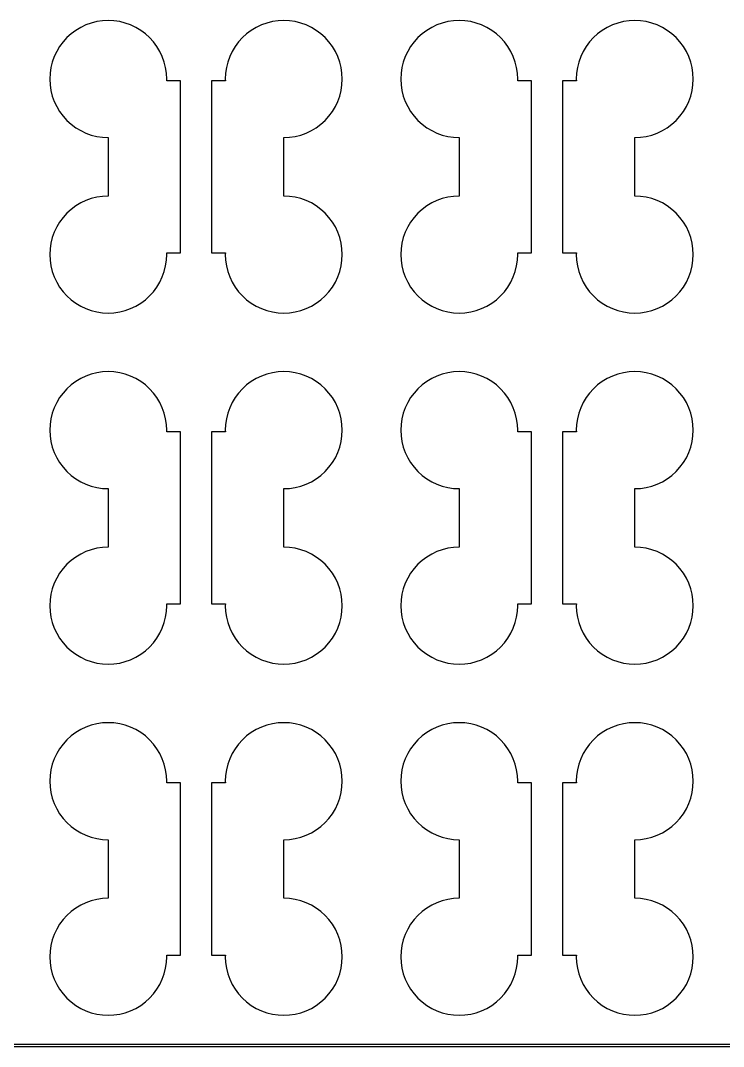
# Model space of a CAD drawing. Extents: x 0 to 72, y 0 to 108.
# Drawn here: x 36 to 54.03, y -0.05 to 26.25 of the extents above; entities that cross this region are included whole.
import ezdxf

# ---------------------------------------------------------------- set-up
doc = ezdxf.new("R2010")
doc.units = 0

msp = doc.modelspace()

# ---------------------------------------------------------------- linework, layer by layer
for p, q in [((37.5429, 26.0729), (37.4167, 25.9972)), ((37.676, 26.1358), (37.5429, 26.0729)), ((37.8146, 26.1854), (37.676, 26.1358)), ((37.9574, 26.2212), (37.8146, 26.1854)), ((38.103, 26.2428), (37.9574, 26.2212)), ((38.25, 26.25), (38.103, 26.2428)), ((38.397, 26.2428), (38.25, 26.25)), ((38.5426, 26.2212), (38.397, 26.2428)), ((38.6854, 26.1854), (38.5426, 26.2212)), ((38.824, 26.1358), (38.6854, 26.1854)), ((38.9571, 26.0729), (38.824, 26.1358)), ((39.0834, 25.9972), (38.9571, 26.0729)), ((42.0429, 26.0729), (41.9166, 25.9972)), ((42.176, 26.1358), (42.0429, 26.0729)), ((42.3146, 26.1854), (42.176, 26.1358)), ((42.4574, 26.2212), (42.3146, 26.1854)), ((42.603, 26.2428), (42.4574, 26.2212)), ((42.75, 26.25), (42.603, 26.2428)), ((42.897, 26.2428), (42.75, 26.25)), ((43.0426, 26.2212), (42.897, 26.2428)), ((43.1854, 26.1854), (43.0426, 26.2212)), ((43.324, 26.1358), (43.1854, 26.1854)), ((43.4571, 26.0729), (43.324, 26.1358)), ((43.5833, 25.9972), (43.4571, 26.0729)), ((46.5429, 26.0729), (46.4167, 25.9972)), ((46.676, 26.1358), (46.5429, 26.0729)), ((46.8146, 26.1854), (46.676, 26.1358)), ((46.9574, 26.2212), (46.8146, 26.1854)), ((47.103, 26.2428), (46.9574, 26.2212)), ((47.25, 26.25), (47.103, 26.2428)), ((47.397, 26.2428), (47.25, 26.25)), ((47.5426, 26.2212), (47.397, 26.2428)), ((47.6854, 26.1854), (47.5426, 26.2212)), ((47.824, 26.1358), (47.6854, 26.1854)), ((47.9571, 26.0729), (47.824, 26.1358)), ((48.0834, 25.9972), (47.9571, 26.0729)), ((51.0429, 26.0729), (50.9166, 25.9972)), ((51.176, 26.1358), (51.0429, 26.0729)), ((51.3146, 26.1854), (51.176, 26.1358)), ((51.4574, 26.2212), (51.3146, 26.1854)), ((51.603, 26.2428), (51.4574, 26.2212)), ((51.75, 26.25), (51.603, 26.2428)), ((51.897, 26.2428), (51.75, 26.25)), ((52.0426, 26.2212), (51.897, 26.2428)), ((52.1854, 26.1854), (52.0426, 26.2212)), ((52.324, 26.1358), (52.1854, 26.1854)), ((52.4571, 26.0729), (52.324, 26.1358)), ((52.5833, 25.9972), (52.4571, 26.0729)), ((37.1893, 25.8107), (37.0905, 25.7016)), ((37.2984, 25.9095), (37.1893, 25.8107)), ((37.4167, 25.9972), (37.2984, 25.9095)), ((39.2016, 25.9095), (39.0834, 25.9972)), ((39.3107, 25.8107), (39.2016, 25.9095)), ((39.4095, 25.7016), (39.3107, 25.8107)), ((41.6893, 25.8107), (41.5905, 25.7016)), ((41.7984, 25.9095), (41.6893, 25.8107)), ((41.9166, 25.9972), (41.7984, 25.9095)), ((43.7016, 25.9095), (43.5833, 25.9972)), ((43.8107, 25.8107), (43.7016, 25.9095)), ((43.9095, 25.7016), (43.8107, 25.8107)), ((46.1893, 25.8107), (46.0905, 25.7016)), ((46.2984, 25.9095), (46.1893, 25.8107)), ((46.4167, 25.9972), (46.2984, 25.9095)), ((48.2016, 25.9095), (48.0834, 25.9972)), ((48.3107, 25.8107), (48.2016, 25.9095)), ((48.4095, 25.7016), (48.3107, 25.8107)), ((50.6893, 25.8107), (50.5905, 25.7016)), ((50.7984, 25.9095), (50.6893, 25.8107)), ((50.9166, 25.9972), (50.7984, 25.9095)), ((52.7016, 25.9095), (52.5833, 25.9972)), ((52.8107, 25.8107), (52.7016, 25.9095)), ((52.9095, 25.7016), (52.8107, 25.8107)), ((37.0028, 25.5833), (36.9271, 25.4571)), ((37.0905, 25.7016), (37.0028, 25.5833)), ((39.4972, 25.5833), (39.4095, 25.7016)), ((39.5729, 25.4571), (39.4972, 25.5833)), ((41.5028, 25.5833), (41.4271, 25.4571)), ((41.5905, 25.7016), (41.5028, 25.5833)), ((43.9972, 25.5833), (43.9095, 25.7016)), ((44.0729, 25.4571), (43.9972, 25.5833)), ((46.0028, 25.5833), (45.9271, 25.4571)), ((46.0905, 25.7016), (46.0028, 25.5833)), ((48.4972, 25.5833), (48.4095, 25.7016)), ((48.5729, 25.4571), (48.4972, 25.5833)), ((50.5028, 25.5833), (50.4271, 25.4571)), ((50.5905, 25.7016), (50.5028, 25.5833)), ((52.9972, 25.5833), (52.9095, 25.7016)), ((53.0729, 25.4571), (52.9972, 25.5833)), ((36.8642, 25.324), (36.8146, 25.1854)), ((36.9271, 25.4571), (36.8642, 25.324)), ((39.6358, 25.324), (39.5729, 25.4571)), ((39.6854, 25.1854), (39.6358, 25.324)), ((41.3642, 25.324), (41.3146, 25.1854)), ((41.4271, 25.4571), (41.3642, 25.324)), ((44.1358, 25.324), (44.0729, 25.4571)), ((44.1854, 25.1854), (44.1358, 25.324)), ((45.8642, 25.324), (45.8146, 25.1854)), ((45.9271, 25.4571), (45.8642, 25.324)), ((48.6358, 25.324), (48.5729, 25.4571)), ((48.6854, 25.1854), (48.6358, 25.324)), ((50.3642, 25.324), (50.3146, 25.1854)), ((50.4271, 25.4571), (50.3642, 25.324)), ((53.1358, 25.324), (53.0729, 25.4571)), ((53.1854, 25.1854), (53.1358, 25.324)), ((36.7788, 25.0426), (36.7572, 24.897)), ((36.8146, 25.1854), (36.7788, 25.0426)), ((39.7212, 25.0426), (39.6854, 25.1854)), ((39.7428, 24.897), (39.7212, 25.0426)), ((41.2788, 25.0426), (41.2572, 24.897)), ((41.3146, 25.1854), (41.2788, 25.0426)), ((44.2212, 25.0426), (44.1854, 25.1854)), ((44.2428, 24.897), (44.2212, 25.0426)), ((45.7788, 25.0426), (45.7572, 24.897)), ((45.8146, 25.1854), (45.7788, 25.0426)), ((48.7212, 25.0426), (48.6854, 25.1854)), ((48.7428, 24.897), (48.7212, 25.0426)), ((50.2788, 25.0426), (50.2572, 24.897)), ((50.3146, 25.1854), (50.2788, 25.0426)), ((53.2212, 25.0426), (53.1854, 25.1854)), ((53.2428, 24.897), (53.2212, 25.0426)), ((36.7572, 24.897), (36.75, 24.75)), ((36.75, 24.75), (36.7572, 24.603)), ((39.75, 24.75), (39.7428, 24.897)), ((39.7478, 24.705), (39.75, 24.75)), ((41.2572, 24.897), (41.25, 24.75)), ((41.25, 24.75), (41.2522, 24.705)), ((44.25, 24.75), (44.2428, 24.897)), ((44.2428, 24.603), (44.25, 24.75)), ((45.7572, 24.897), (45.75, 24.75)), ((45.75, 24.75), (45.7572, 24.603)), ((48.75, 24.75), (48.7428, 24.897)), ((48.7478, 24.705), (48.75, 24.75)), ((50.2572, 24.897), (50.25, 24.75)), ((50.25, 24.75), (50.2522, 24.705)), ((53.25, 24.75), (53.2428, 24.897)), ((53.2428, 24.603), (53.25, 24.75)), ((36.7572, 24.603), (36.7788, 24.4574)), ((40.1, 24.705), (39.7478, 24.705)), ((40.1, 20.295), (40.1, 24.705)), ((41.2522, 24.705), (40.9, 24.705)), ((40.9, 24.705), (40.9, 20.295)), ((44.2212, 24.4574), (44.2428, 24.603)), ((45.7572, 24.603), (45.7788, 24.4574)), ((49.1, 24.705), (48.7478, 24.705)), ((49.1, 20.295), (49.1, 24.705)), ((50.2522, 24.705), (49.9, 24.705)), ((49.9, 24.705), (49.9, 20.295)), ((53.2212, 24.4574), (53.2428, 24.603)), ((36.7788, 24.4574), (36.8146, 24.3146)), ((36.8146, 24.3146), (36.8642, 24.176)), ((44.1358, 24.176), (44.1854, 24.3146)), ((44.1854, 24.3146), (44.2212, 24.4574)), ((45.7788, 24.4574), (45.8146, 24.3146)), ((45.8146, 24.3146), (45.8642, 24.176)), ((53.1358, 24.176), (53.1854, 24.3146)), ((53.1854, 24.3146), (53.2212, 24.4574)), ((36.8642, 24.176), (36.9271, 24.0429)), ((36.9271, 24.0429), (37.0028, 23.9166)), ((43.9972, 23.9166), (44.0729, 24.0429)), ((44.0729, 24.0429), (44.1358, 24.176)), ((45.8642, 24.176), (45.9271, 24.0429)), ((45.9271, 24.0429), (46.0028, 23.9166)), ((52.9972, 23.9166), (53.0729, 24.0429)), ((53.0729, 24.0429), (53.1358, 24.176)), ((37.0028, 23.9166), (37.0905, 23.7984)), ((37.0905, 23.7984), (37.1893, 23.6893)), ((37.1893, 23.6893), (37.2984, 23.5905)), ((43.7016, 23.5905), (43.8107, 23.6893)), ((43.8107, 23.6893), (43.9095, 23.7984)), ((43.9095, 23.7984), (43.9972, 23.9166)), ((46.0028, 23.9166), (46.0905, 23.7984)), ((46.0905, 23.7984), (46.1893, 23.6893)), ((46.1893, 23.6893), (46.2984, 23.5905)), ((52.7016, 23.5905), (52.8107, 23.6893)), ((52.8107, 23.6893), (52.9095, 23.7984)), ((52.9095, 23.7984), (52.9972, 23.9166)), ((37.2984, 23.5905), (37.4167, 23.5028)), ((37.4167, 23.5028), (37.5429, 23.4271)), ((37.5429, 23.4271), (37.676, 23.3642)), ((43.324, 23.3642), (43.4571, 23.4271)), ((43.4571, 23.4271), (43.5833, 23.5028)), ((43.5833, 23.5028), (43.7016, 23.5905)), ((46.2984, 23.5905), (46.4167, 23.5028)), ((46.4167, 23.5028), (46.5429, 23.4271)), ((46.5429, 23.4271), (46.676, 23.3642)), ((52.324, 23.3642), (52.4571, 23.4271)), ((52.4571, 23.4271), (52.5833, 23.5028)), ((52.5833, 23.5028), (52.7016, 23.5905)), ((37.676, 23.3642), (37.8146, 23.3146)), ((37.8146, 23.3146), (37.9574, 23.2788)), ((37.9574, 23.2788), (38.103, 23.2572)), ((38.103, 23.2572), (38.25, 23.25)), ((38.25, 23.25), (38.25, 21.75)), ((42.75, 23.25), (42.897, 23.2572)), ((42.75, 21.75), (42.75, 23.25)), ((42.897, 23.2572), (43.0426, 23.2788)), ((43.0426, 23.2788), (43.1854, 23.3146)), ((43.1854, 23.3146), (43.324, 23.3642)), ((46.676, 23.3642), (46.8146, 23.3146)), ((46.8146, 23.3146), (46.9574, 23.2788)), ((46.9574, 23.2788), (47.103, 23.2572)), ((47.103, 23.2572), (47.25, 23.25)), ((47.25, 23.25), (47.25, 21.75)), ((51.75, 23.25), (51.897, 23.2572)), ((51.75, 21.75), (51.75, 23.25)), ((51.897, 23.2572), (52.0426, 23.2788)), ((52.0426, 23.2788), (52.1854, 23.3146)), ((52.1854, 23.3146), (52.324, 23.3642)), ((37.5429, 21.5729), (37.4167, 21.4972)), ((37.676, 21.6358), (37.5429, 21.5729)), ((37.8146, 21.6854), (37.676, 21.6358)), ((37.9574, 21.7212), (37.8146, 21.6854)), ((38.103, 21.7428), (37.9574, 21.7212)), ((38.25, 21.75), (38.103, 21.7428)), ((42.897, 21.7428), (42.75, 21.75)), ((43.0426, 21.7212), (42.897, 21.7428)), ((43.1854, 21.6854), (43.0426, 21.7212)), ((43.324, 21.6358), (43.1854, 21.6854)), ((43.4571, 21.5729), (43.324, 21.6358)), ((43.5833, 21.4972), (43.4571, 21.5729)), ((46.5429, 21.5729), (46.4167, 21.4972)), ((46.676, 21.6358), (46.5429, 21.5729)), ((46.8146, 21.6854), (46.676, 21.6358)), ((46.9574, 21.7212), (46.8146, 21.6854)), ((47.103, 21.7428), (46.9574, 21.7212)), ((47.25, 21.75), (47.103, 21.7428)), ((51.897, 21.7428), (51.75, 21.75)), ((52.0426, 21.7212), (51.897, 21.7428)), ((52.1854, 21.6854), (52.0426, 21.7212)), ((52.324, 21.6358), (52.1854, 21.6854)), ((52.4571, 21.5729), (52.324, 21.6358)), ((52.5833, 21.4972), (52.4571, 21.5729)), ((37.1893, 21.3107), (37.0905, 21.2016)), ((37.2984, 21.4095), (37.1893, 21.3107)), ((37.4167, 21.4972), (37.2984, 21.4095)), ((43.7016, 21.4095), (43.5833, 21.4972)), ((43.8107, 21.3107), (43.7016, 21.4095)), ((43.9095, 21.2016), (43.8107, 21.3107)), ((46.1893, 21.3107), (46.0905, 21.2016)), ((46.2984, 21.4095), (46.1893, 21.3107)), ((46.4167, 21.4972), (46.2984, 21.4095)), ((52.7016, 21.4095), (52.5833, 21.4972)), ((52.8107, 21.3107), (52.7016, 21.4095)), ((52.9095, 21.2016), (52.8107, 21.3107)), ((37.0028, 21.0834), (36.9271, 20.9571)), ((37.0905, 21.2016), (37.0028, 21.0834)), ((43.9972, 21.0834), (43.9095, 21.2016)), ((44.0729, 20.9571), (43.9972, 21.0834)), ((46.0028, 21.0834), (45.9271, 20.9571)), ((46.0905, 21.2016), (46.0028, 21.0834)), ((52.9972, 21.0834), (52.9095, 21.2016)), ((53.0729, 20.9571), (52.9972, 21.0834)), ((36.8642, 20.824), (36.8146, 20.6854)), ((36.9271, 20.9571), (36.8642, 20.824)), ((44.1358, 20.824), (44.0729, 20.9571)), ((44.1854, 20.6854), (44.1358, 20.824)), ((45.8642, 20.824), (45.8146, 20.6854)), ((45.9271, 20.9571), (45.8642, 20.824)), ((53.1358, 20.824), (53.0729, 20.9571)), ((53.1854, 20.6854), (53.1358, 20.824)), ((36.7788, 20.5426), (36.7572, 20.397)), ((36.8146, 20.6854), (36.7788, 20.5426)), ((44.2212, 20.5426), (44.1854, 20.6854)), ((44.2428, 20.397), (44.2212, 20.5426)), ((45.7788, 20.5426), (45.7572, 20.397)), ((45.8146, 20.6854), (45.7788, 20.5426)), ((53.2212, 20.5426), (53.1854, 20.6854)), ((53.2428, 20.397), (53.2212, 20.5426)), ((36.7572, 20.397), (36.75, 20.25)), ((39.75, 20.25), (39.7478, 20.295)), ((39.7478, 20.295), (40.1, 20.295)), ((40.9, 20.295), (41.2522, 20.295)), ((41.2522, 20.295), (41.25, 20.25)), ((44.25, 20.25), (44.2428, 20.397)), ((45.7572, 20.397), (45.75, 20.25)), ((48.75, 20.25), (48.7478, 20.295)), ((48.7478, 20.295), (49.1, 20.295)), ((49.9, 20.295), (50.2522, 20.295)), ((50.2522, 20.295), (50.25, 20.25)), ((53.25, 20.25), (53.2428, 20.397)), ((36.75, 20.25), (36.7572, 20.103)), ((36.7572, 20.103), (36.7788, 19.9574)), ((39.7212, 19.9574), (39.7428, 20.103)), ((39.7428, 20.103), (39.75, 20.25)), ((41.25, 20.25), (41.2572, 20.103)), ((41.2572, 20.103), (41.2788, 19.9574)), ((44.2212, 19.9574), (44.2428, 20.103)), ((44.2428, 20.103), (44.25, 20.25)), ((45.75, 20.25), (45.7572, 20.103)), ((45.7572, 20.103), (45.7788, 19.9574)), ((48.7212, 19.9574), (48.7428, 20.103)), ((48.7428, 20.103), (48.75, 20.25)), ((50.25, 20.25), (50.2572, 20.103)), ((50.2572, 20.103), (50.2788, 19.9574)), ((53.2212, 19.9574), (53.2428, 20.103)), ((53.2428, 20.103), (53.25, 20.25)), ((36.7788, 19.9574), (36.8146, 19.8146)), ((36.8146, 19.8146), (36.8642, 19.676)), ((39.6358, 19.676), (39.6854, 19.8146)), ((39.6854, 19.8146), (39.7212, 19.9574)), ((41.2788, 19.9574), (41.3146, 19.8146)), ((41.3146, 19.8146), (41.3642, 19.676)), ((44.1358, 19.676), (44.1854, 19.8146)), ((44.1854, 19.8146), (44.2212, 19.9574)), ((45.7788, 19.9574), (45.8146, 19.8146)), ((45.8146, 19.8146), (45.8642, 19.676)), ((48.6358, 19.676), (48.6854, 19.8146)), ((48.6854, 19.8146), (48.7212, 19.9574)), ((50.2788, 19.9574), (50.3146, 19.8146)), ((50.3146, 19.8146), (50.3642, 19.676)), ((53.1358, 19.676), (53.1854, 19.8146)), ((53.1854, 19.8146), (53.2212, 19.9574)), ((36.8642, 19.676), (36.9271, 19.5429)), ((36.9271, 19.5429), (37.0028, 19.4167)), ((39.4972, 19.4167), (39.5729, 19.5429)), ((39.5729, 19.5429), (39.6358, 19.676)), ((41.3642, 19.676), (41.4271, 19.5429)), ((41.4271, 19.5429), (41.5028, 19.4167)), ((43.9972, 19.4167), (44.0729, 19.5429)), ((44.0729, 19.5429), (44.1358, 19.676)), ((45.8642, 19.676), (45.9271, 19.5429)), ((45.9271, 19.5429), (46.0028, 19.4167)), ((48.4972, 19.4167), (48.5729, 19.5429)), ((48.5729, 19.5429), (48.6358, 19.676)), ((50.3642, 19.676), (50.4271, 19.5429)), ((50.4271, 19.5429), (50.5028, 19.4167)), ((52.9972, 19.4167), (53.0729, 19.5429)), ((53.0729, 19.5429), (53.1358, 19.676)), ((37.0028, 19.4167), (37.0905, 19.2984)), ((37.0905, 19.2984), (37.1893, 19.1893)), ((39.3107, 19.1893), (39.4095, 19.2984)), ((39.4095, 19.2984), (39.4972, 19.4167)), ((41.5028, 19.4167), (41.5905, 19.2984)), ((41.5905, 19.2984), (41.6893, 19.1893)), ((43.8107, 19.1893), (43.9095, 19.2984)), ((43.9095, 19.2984), (43.9972, 19.4167)), ((46.0028, 19.4167), (46.0905, 19.2984)), ((46.0905, 19.2984), (46.1893, 19.1893)), ((48.3107, 19.1893), (48.4095, 19.2984)), ((48.4095, 19.2984), (48.4972, 19.4167)), ((50.5028, 19.4167), (50.5905, 19.2984)), ((50.5905, 19.2984), (50.6893, 19.1893)), ((52.8107, 19.1893), (52.9095, 19.2984)), ((52.9095, 19.2984), (52.9972, 19.4167)), ((37.1893, 19.1893), (37.2984, 19.0905)), ((37.2984, 19.0905), (37.4167, 19.0028)), ((37.4167, 19.0028), (37.5429, 18.9271)), ((38.9571, 18.9271), (39.0834, 19.0028)), ((39.0834, 19.0028), (39.2016, 19.0905)), ((39.2016, 19.0905), (39.3107, 19.1893)), ((41.6893, 19.1893), (41.7984, 19.0905)), ((41.7984, 19.0905), (41.9166, 19.0028)), ((41.9166, 19.0028), (42.0429, 18.9271)), ((43.4571, 18.9271), (43.5833, 19.0028)), ((43.5833, 19.0028), (43.7016, 19.0905)), ((43.7016, 19.0905), (43.8107, 19.1893)), ((46.1893, 19.1893), (46.2984, 19.0905)), ((46.2984, 19.0905), (46.4167, 19.0028)), ((46.4167, 19.0028), (46.5429, 18.9271)), ((47.9571, 18.9271), (48.0834, 19.0028)), ((48.0834, 19.0028), (48.2016, 19.0905)), ((48.2016, 19.0905), (48.3107, 19.1893)), ((50.6893, 19.1893), (50.7984, 19.0905)), ((50.7984, 19.0905), (50.9166, 19.0028)), ((50.9166, 19.0028), (51.0429, 18.9271)), ((52.4571, 18.9271), (52.5833, 19.0028)), ((52.5833, 19.0028), (52.7016, 19.0905)), ((52.7016, 19.0905), (52.8107, 19.1893)), ((37.5429, 18.9271), (37.676, 18.8642)), ((37.676, 18.8642), (37.8146, 18.8146)), ((37.8146, 18.8146), (37.9574, 18.7788)), ((37.9574, 18.7788), (38.103, 18.7572)), ((38.103, 18.7572), (38.25, 18.75)), ((38.25, 18.75), (38.397, 18.7572)), ((38.397, 18.7572), (38.5426, 18.7788)), ((38.5426, 18.7788), (38.6854, 18.8146)), ((38.6854, 18.8146), (38.824, 18.8642)), ((38.824, 18.8642), (38.9571, 18.9271)), ((42.0429, 18.9271), (42.176, 18.8642)), ((42.176, 18.8642), (42.3146, 18.8146)), ((42.3146, 18.8146), (42.4574, 18.7788)), ((42.4574, 18.7788), (42.603, 18.7572)), ((42.603, 18.7572), (42.75, 18.75)), ((42.75, 18.75), (42.897, 18.7572)), ((42.897, 18.7572), (43.0426, 18.7788)), ((43.0426, 18.7788), (43.1854, 18.8146)), ((43.1854, 18.8146), (43.324, 18.8642)), ((43.324, 18.8642), (43.4571, 18.9271)), ((46.5429, 18.9271), (46.676, 18.8642)), ((46.676, 18.8642), (46.8146, 18.8146)), ((46.8146, 18.8146), (46.9574, 18.7788)), ((46.9574, 18.7788), (47.103, 18.7572)), ((47.103, 18.7572), (47.25, 18.75)), ((47.25, 18.75), (47.397, 18.7572)), ((47.397, 18.7572), (47.5426, 18.7788)), ((47.5426, 18.7788), (47.6854, 18.8146)), ((47.6854, 18.8146), (47.824, 18.8642)), ((47.824, 18.8642), (47.9571, 18.9271)), ((51.0429, 18.9271), (51.176, 18.8642)), ((51.176, 18.8642), (51.3146, 18.8146)), ((51.3146, 18.8146), (51.4574, 18.7788)), ((51.4574, 18.7788), (51.603, 18.7572)), ((51.603, 18.7572), (51.75, 18.75)), ((51.75, 18.75), (51.897, 18.7572)), ((51.897, 18.7572), (52.0426, 18.7788)), ((52.0426, 18.7788), (52.1854, 18.8146)), ((52.1854, 18.8146), (52.324, 18.8642)), ((52.324, 18.8642), (52.4571, 18.9271)), ((37.676, 17.1358), (37.5429, 17.0729)), ((37.8146, 17.1854), (37.676, 17.1358)), ((37.9574, 17.2212), (37.8146, 17.1854)), ((38.103, 17.2428), (37.9574, 17.2212)), ((38.25, 17.25), (38.103, 17.2428)), ((38.397, 17.2428), (38.25, 17.25)), ((38.5426, 17.2212), (38.397, 17.2428)), ((38.6854, 17.1854), (38.5426, 17.2212)), ((38.824, 17.1358), (38.6854, 17.1854)), ((38.9571, 17.0729), (38.824, 17.1358)), ((42.176, 17.1358), (42.0429, 17.0729)), ((42.3146, 17.1854), (42.176, 17.1358)), ((42.4574, 17.2212), (42.3146, 17.1854)), ((42.603, 17.2428), (42.4574, 17.2212)), ((42.75, 17.25), (42.603, 17.2428)), ((42.897, 17.2428), (42.75, 17.25)), ((43.0426, 17.2212), (42.897, 17.2428)), ((43.1854, 17.1854), (43.0426, 17.2212)), ((43.324, 17.1358), (43.1854, 17.1854)), ((43.4571, 17.0729), (43.324, 17.1358)), ((46.676, 17.1358), (46.5429, 17.0729)), ((46.8146, 17.1854), (46.676, 17.1358)), ((46.9574, 17.2212), (46.8146, 17.1854)), ((47.103, 17.2428), (46.9574, 17.2212)), ((47.25, 17.25), (47.103, 17.2428)), ((47.397, 17.2428), (47.25, 17.25)), ((47.5426, 17.2212), (47.397, 17.2428)), ((47.6854, 17.1854), (47.5426, 17.2212)), ((47.824, 17.1358), (47.6854, 17.1854)), ((47.9571, 17.0729), (47.824, 17.1358)), ((51.176, 17.1358), (51.0429, 17.0729)), ((51.3146, 17.1854), (51.176, 17.1358)), ((51.4574, 17.2212), (51.3146, 17.1854)), ((51.603, 17.2428), (51.4574, 17.2212)), ((51.75, 17.25), (51.603, 17.2428)), ((51.897, 17.2428), (51.75, 17.25)), ((52.0426, 17.2212), (51.897, 17.2428)), ((52.1854, 17.1854), (52.0426, 17.2212)), ((52.324, 17.1358), (52.1854, 17.1854)), ((52.4571, 17.0729), (52.324, 17.1358)), ((37.2984, 16.9095), (37.1893, 16.8107)), ((37.4167, 16.9972), (37.2984, 16.9095)), ((37.5429, 17.0729), (37.4167, 16.9972)), ((39.0834, 16.9972), (38.9571, 17.0729)), ((39.2016, 16.9095), (39.0834, 16.9972)), ((39.3107, 16.8107), (39.2016, 16.9095)), ((41.7984, 16.9095), (41.6893, 16.8107)), ((41.9166, 16.9972), (41.7984, 16.9095)), ((42.0429, 17.0729), (41.9166, 16.9972)), ((43.5833, 16.9972), (43.4571, 17.0729)), ((43.7016, 16.9095), (43.5833, 16.9972)), ((43.8107, 16.8107), (43.7016, 16.9095)), ((46.2984, 16.9095), (46.1893, 16.8107)), ((46.4167, 16.9972), (46.2984, 16.9095)), ((46.5429, 17.0729), (46.4167, 16.9972)), ((48.0834, 16.9972), (47.9571, 17.0729)), ((48.2016, 16.9095), (48.0834, 16.9972)), ((48.3107, 16.8107), (48.2016, 16.9095)), ((50.7984, 16.9095), (50.6893, 16.8107)), ((50.9166, 16.9972), (50.7984, 16.9095)), ((51.0429, 17.0729), (50.9166, 16.9972)), ((52.5833, 16.9972), (52.4571, 17.0729)), ((52.7016, 16.9095), (52.5833, 16.9972)), ((52.8107, 16.8107), (52.7016, 16.9095)), ((37.0028, 16.5833), (36.9271, 16.4571)), ((37.0905, 16.7016), (37.0028, 16.5833)), ((37.1893, 16.8107), (37.0905, 16.7016)), ((39.4095, 16.7016), (39.3107, 16.8107)), ((39.4972, 16.5833), (39.4095, 16.7016)), ((39.5729, 16.4571), (39.4972, 16.5833)), ((41.5028, 16.5833), (41.4271, 16.4571)), ((41.5905, 16.7016), (41.5028, 16.5833)), ((41.6893, 16.8107), (41.5905, 16.7016)), ((43.9095, 16.7016), (43.8107, 16.8107)), ((43.9972, 16.5833), (43.9095, 16.7016)), ((44.0729, 16.4571), (43.9972, 16.5833)), ((46.0028, 16.5833), (45.9271, 16.4571)), ((46.0905, 16.7016), (46.0028, 16.5833)), ((46.1893, 16.8107), (46.0905, 16.7016)), ((48.4095, 16.7016), (48.3107, 16.8107)), ((48.4972, 16.5833), (48.4095, 16.7016)), ((48.5729, 16.4571), (48.4972, 16.5833)), ((50.5028, 16.5833), (50.4271, 16.4571)), ((50.5905, 16.7016), (50.5028, 16.5833)), ((50.6893, 16.8107), (50.5905, 16.7016)), ((52.9095, 16.7016), (52.8107, 16.8107)), ((52.9972, 16.5833), (52.9095, 16.7016)), ((53.0729, 16.4571), (52.9972, 16.5833)), ((36.8642, 16.324), (36.8146, 16.1854)), ((36.9271, 16.4571), (36.8642, 16.324)), ((39.6358, 16.324), (39.5729, 16.4571)), ((39.6854, 16.1854), (39.6358, 16.324)), ((41.3642, 16.324), (41.3146, 16.1854)), ((41.4271, 16.4571), (41.3642, 16.324)), ((44.1358, 16.324), (44.0729, 16.4571)), ((44.1854, 16.1854), (44.1358, 16.324)), ((45.8642, 16.324), (45.8146, 16.1854)), ((45.9271, 16.4571), (45.8642, 16.324)), ((48.6358, 16.324), (48.5729, 16.4571)), ((48.6854, 16.1854), (48.6358, 16.324)), ((50.3642, 16.324), (50.3146, 16.1854)), ((50.4271, 16.4571), (50.3642, 16.324)), ((53.1358, 16.324), (53.0729, 16.4571)), ((53.1854, 16.1854), (53.1358, 16.324)), ((36.8146, 16.1854), (36.7788, 16.0426)), ((39.7212, 16.0426), (39.6854, 16.1854)), ((41.3146, 16.1854), (41.2788, 16.0426)), ((44.2212, 16.0426), (44.1854, 16.1854)), ((45.8146, 16.1854), (45.7788, 16.0426)), ((48.7212, 16.0426), (48.6854, 16.1854)), ((50.3146, 16.1854), (50.2788, 16.0426)), ((53.2212, 16.0426), (53.1854, 16.1854)), ((36.7572, 15.897), (36.75, 15.75)), ((36.7788, 16.0426), (36.7572, 15.897)), ((39.7428, 15.897), (39.7212, 16.0426)), ((39.75, 15.75), (39.7428, 15.897)), ((41.2572, 15.897), (41.25, 15.75)), ((41.2788, 16.0426), (41.2572, 15.897)), ((44.2428, 15.897), (44.2212, 16.0426)), ((44.25, 15.75), (44.2428, 15.897)), ((45.7572, 15.897), (45.75, 15.75)), ((45.7788, 16.0426), (45.7572, 15.897)), ((48.7428, 15.897), (48.7212, 16.0426)), ((48.75, 15.75), (48.7428, 15.897)), ((50.2572, 15.897), (50.25, 15.75)), ((50.2788, 16.0426), (50.2572, 15.897)), ((53.2428, 15.897), (53.2212, 16.0426)), ((53.25, 15.75), (53.2428, 15.897)), ((36.75, 15.75), (36.7572, 15.603)), ((36.7572, 15.603), (36.7788, 15.4574)), ((39.7478, 15.705), (39.75, 15.75)), ((40.1, 15.705), (39.7478, 15.705)), ((40.1, 11.295), (40.1, 15.705)), ((41.2522, 15.705), (40.9, 15.705)), ((40.9, 15.705), (40.9, 11.295)), ((41.25, 15.75), (41.2522, 15.705)), ((44.2212, 15.4574), (44.2428, 15.603)), ((44.2428, 15.603), (44.25, 15.75)), ((45.75, 15.75), (45.7572, 15.603)), ((45.7572, 15.603), (45.7788, 15.4574)), ((48.7478, 15.705), (48.75, 15.75)), ((49.1, 15.705), (48.7478, 15.705)), ((49.1, 11.295), (49.1, 15.705)), ((50.2522, 15.705), (49.9, 15.705)), ((49.9, 15.705), (49.9, 11.295)), ((50.25, 15.75), (50.2522, 15.705)), ((53.2212, 15.4574), (53.2428, 15.603)), ((53.2428, 15.603), (53.25, 15.75)), ((36.7788, 15.4574), (36.8146, 15.3146)), ((36.8146, 15.3146), (36.8642, 15.176)), ((44.1358, 15.176), (44.1854, 15.3146)), ((44.1854, 15.3146), (44.2212, 15.4574)), ((45.7788, 15.4574), (45.8146, 15.3146)), ((45.8146, 15.3146), (45.8642, 15.176)), ((53.1358, 15.176), (53.1854, 15.3146)), ((53.1854, 15.3146), (53.2212, 15.4574)), ((36.8642, 15.176), (36.9271, 15.0429)), ((36.9271, 15.0429), (37.0028, 14.9166)), ((43.9972, 14.9166), (44.0729, 15.0429)), ((44.0729, 15.0429), (44.1358, 15.176)), ((45.8642, 15.176), (45.9271, 15.0429)), ((45.9271, 15.0429), (46.0028, 14.9166)), ((52.9972, 14.9166), (53.0729, 15.0429)), ((53.0729, 15.0429), (53.1358, 15.176)), ((37.0028, 14.9166), (37.0905, 14.7984)), ((37.0905, 14.7984), (37.1893, 14.6893)), ((43.8107, 14.6893), (43.9095, 14.7984)), ((43.9095, 14.7984), (43.9972, 14.9166)), ((46.0028, 14.9166), (46.0905, 14.7984)), ((46.0905, 14.7984), (46.1893, 14.6893)), ((52.8107, 14.6893), (52.9095, 14.7984)), ((52.9095, 14.7984), (52.9972, 14.9166)), ((37.1893, 14.6893), (37.2984, 14.5905)), ((37.2984, 14.5905), (37.4167, 14.5028)), ((37.4167, 14.5028), (37.5429, 14.4271)), ((43.4571, 14.4271), (43.5833, 14.5028)), ((43.5833, 14.5028), (43.7016, 14.5905)), ((43.7016, 14.5905), (43.8107, 14.6893)), ((46.1893, 14.6893), (46.2984, 14.5905)), ((46.2984, 14.5905), (46.4167, 14.5028)), ((46.4167, 14.5028), (46.5429, 14.4271)), ((52.4571, 14.4271), (52.5833, 14.5028)), ((52.5833, 14.5028), (52.7016, 14.5905)), ((52.7016, 14.5905), (52.8107, 14.6893)), ((37.5429, 14.4271), (37.676, 14.3642)), ((37.676, 14.3642), (37.8146, 14.3146)), ((37.8146, 14.3146), (37.9574, 14.2788)), ((37.9574, 14.2788), (38.103, 14.2572)), ((38.103, 14.2572), (38.25, 14.25)), ((38.25, 14.25), (38.25, 12.75)), ((42.75, 14.25), (42.897, 14.2572)), ((42.75, 12.75), (42.75, 14.25)), ((42.897, 14.2572), (43.0426, 14.2788)), ((43.0426, 14.2788), (43.1854, 14.3146)), ((43.1854, 14.3146), (43.324, 14.3642)), ((43.324, 14.3642), (43.4571, 14.4271)), ((46.5429, 14.4271), (46.676, 14.3642)), ((46.676, 14.3642), (46.8146, 14.3146)), ((46.8146, 14.3146), (46.9574, 14.2788)), ((46.9574, 14.2788), (47.103, 14.2572)), ((47.103, 14.2572), (47.25, 14.25)), ((47.25, 14.25), (47.25, 12.75)), ((51.75, 14.25), (51.897, 14.2572)), ((51.75, 12.75), (51.75, 14.25)), ((51.897, 14.2572), (52.0426, 14.2788)), ((52.0426, 14.2788), (52.1854, 14.3146)), ((52.1854, 14.3146), (52.324, 14.3642)), ((52.324, 14.3642), (52.4571, 14.4271)), ((37.676, 12.6358), (37.5429, 12.5729)), ((37.8146, 12.6854), (37.676, 12.6358)), ((37.9574, 12.7212), (37.8146, 12.6854)), ((38.103, 12.7428), (37.9574, 12.7212)), ((38.25, 12.75), (38.103, 12.7428)), ((42.897, 12.7428), (42.75, 12.75)), ((43.0426, 12.7212), (42.897, 12.7428)), ((43.1854, 12.6854), (43.0426, 12.7212)), ((43.324, 12.6358), (43.1854, 12.6854)), ((43.4571, 12.5729), (43.324, 12.6358)), ((46.676, 12.6358), (46.5429, 12.5729)), ((46.8146, 12.6854), (46.676, 12.6358)), ((46.9574, 12.7212), (46.8146, 12.6854)), ((47.103, 12.7428), (46.9574, 12.7212)), ((47.25, 12.75), (47.103, 12.7428)), ((51.897, 12.7428), (51.75, 12.75)), ((52.0426, 12.7212), (51.897, 12.7428)), ((52.1854, 12.6854), (52.0426, 12.7212)), ((52.324, 12.6358), (52.1854, 12.6854)), ((52.4571, 12.5729), (52.324, 12.6358)), ((37.2984, 12.4095), (37.1893, 12.3107)), ((37.4167, 12.4972), (37.2984, 12.4095)), ((37.5429, 12.5729), (37.4167, 12.4972)), ((43.5833, 12.4972), (43.4571, 12.5729)), ((43.7016, 12.4095), (43.5833, 12.4972)), ((43.8107, 12.3107), (43.7016, 12.4095)), ((46.2984, 12.4095), (46.1893, 12.3107)), ((46.4167, 12.4972), (46.2984, 12.4095)), ((46.5429, 12.5729), (46.4167, 12.4972)), ((52.5833, 12.4972), (52.4571, 12.5729)), ((52.7016, 12.4095), (52.5833, 12.4972)), ((52.8107, 12.3107), (52.7016, 12.4095)), ((37.0905, 12.2016), (37.0028, 12.0834)), ((37.1893, 12.3107), (37.0905, 12.2016)), ((43.9095, 12.2016), (43.8107, 12.3107)), ((43.9972, 12.0834), (43.9095, 12.2016)), ((46.0905, 12.2016), (46.0028, 12.0834)), ((46.1893, 12.3107), (46.0905, 12.2016)), ((52.9095, 12.2016), (52.8107, 12.3107)), ((52.9972, 12.0834), (52.9095, 12.2016)), ((36.9271, 11.9571), (36.8642, 11.824)), ((37.0028, 12.0834), (36.9271, 11.9571)), ((44.0729, 11.9571), (43.9972, 12.0834)), ((44.1358, 11.824), (44.0729, 11.9571)), ((45.9271, 11.9571), (45.8642, 11.824)), ((46.0028, 12.0834), (45.9271, 11.9571)), ((53.0729, 11.9571), (52.9972, 12.0834)), ((53.1358, 11.824), (53.0729, 11.9571)), ((36.8146, 11.6854), (36.7788, 11.5426)), ((36.8642, 11.824), (36.8146, 11.6854)), ((44.1854, 11.6854), (44.1358, 11.824)), ((44.2212, 11.5426), (44.1854, 11.6854)), ((45.8146, 11.6854), (45.7788, 11.5426)), ((45.8642, 11.824), (45.8146, 11.6854)), ((53.1854, 11.6854), (53.1358, 11.824)), ((53.2212, 11.5426), (53.1854, 11.6854)), ((36.7572, 11.397), (36.75, 11.25)), ((36.7788, 11.5426), (36.7572, 11.397)), ((44.2428, 11.397), (44.2212, 11.5426)), ((44.25, 11.25), (44.2428, 11.397)), ((45.7572, 11.397), (45.75, 11.25)), ((45.7788, 11.5426), (45.7572, 11.397)), ((53.2428, 11.397), (53.2212, 11.5426)), ((53.25, 11.25), (53.2428, 11.397)), ((36.75, 11.25), (36.7572, 11.103)), ((36.7572, 11.103), (36.7788, 10.9574)), ((39.7212, 10.9574), (39.7428, 11.103)), ((39.7428, 11.103), (39.75, 11.25)), ((39.75, 11.25), (39.7478, 11.295)), ((39.7478, 11.295), (40.1, 11.295)), ((40.9, 11.295), (41.2522, 11.295)), ((41.2522, 11.295), (41.25, 11.25)), ((41.25, 11.25), (41.2572, 11.103)), ((41.2572, 11.103), (41.2788, 10.9574)), ((44.2212, 10.9574), (44.2428, 11.103)), ((44.2428, 11.103), (44.25, 11.25)), ((45.75, 11.25), (45.7572, 11.103)), ((45.7572, 11.103), (45.7788, 10.9574)), ((48.7212, 10.9574), (48.7428, 11.103)), ((48.7428, 11.103), (48.75, 11.25)), ((48.75, 11.25), (48.7478, 11.295)), ((48.7478, 11.295), (49.1, 11.295)), ((49.9, 11.295), (50.2522, 11.295)), ((50.2522, 11.295), (50.25, 11.25)), ((50.25, 11.25), (50.2572, 11.103)), ((50.2572, 11.103), (50.2788, 10.9574)), ((53.2212, 10.9574), (53.2428, 11.103)), ((53.2428, 11.103), (53.25, 11.25)), ((36.7788, 10.9574), (36.8146, 10.8146)), ((36.8146, 10.8146), (36.8642, 10.676)), ((39.6358, 10.676), (39.6854, 10.8146)), ((39.6854, 10.8146), (39.7212, 10.9574)), ((41.2788, 10.9574), (41.3146, 10.8146)), ((41.3146, 10.8146), (41.3642, 10.676)), ((44.1358, 10.676), (44.1854, 10.8146)), ((44.1854, 10.8146), (44.2212, 10.9574)), ((45.7788, 10.9574), (45.8146, 10.8146)), ((45.8146, 10.8146), (45.8642, 10.676)), ((48.6358, 10.676), (48.6854, 10.8146)), ((48.6854, 10.8146), (48.7212, 10.9574)), ((50.2788, 10.9574), (50.3146, 10.8146)), ((50.3146, 10.8146), (50.3642, 10.676)), ((53.1358, 10.676), (53.1854, 10.8146)), ((53.1854, 10.8146), (53.2212, 10.9574)), ((36.8642, 10.676), (36.9271, 10.5429)), ((36.9271, 10.5429), (37.0028, 10.4167)), ((39.4972, 10.4167), (39.5729, 10.5429)), ((39.5729, 10.5429), (39.6358, 10.676)), ((41.3642, 10.676), (41.4271, 10.5429)), ((41.4271, 10.5429), (41.5028, 10.4167)), ((43.9972, 10.4167), (44.0729, 10.5429)), ((44.0729, 10.5429), (44.1358, 10.676)), ((45.8642, 10.676), (45.9271, 10.5429)), ((45.9271, 10.5429), (46.0028, 10.4167)), ((48.4972, 10.4167), (48.5729, 10.5429)), ((48.5729, 10.5429), (48.6358, 10.676)), ((50.3642, 10.676), (50.4271, 10.5429)), ((50.4271, 10.5429), (50.5028, 10.4167)), ((52.9972, 10.4167), (53.0729, 10.5429)), ((53.0729, 10.5429), (53.1358, 10.676)), ((37.0028, 10.4167), (37.0905, 10.2984)), ((37.0905, 10.2984), (37.1893, 10.1893)), ((39.3107, 10.1893), (39.4095, 10.2984)), ((39.4095, 10.2984), (39.4972, 10.4167)), ((41.5028, 10.4167), (41.5905, 10.2984)), ((41.5905, 10.2984), (41.6893, 10.1893)), ((43.8107, 10.1893), (43.9095, 10.2984)), ((43.9095, 10.2984), (43.9972, 10.4167)), ((46.0028, 10.4167), (46.0905, 10.2984)), ((46.0905, 10.2984), (46.1893, 10.1893)), ((48.3107, 10.1893), (48.4095, 10.2984)), ((48.4095, 10.2984), (48.4972, 10.4167)), ((50.5028, 10.4167), (50.5905, 10.2984)), ((50.5905, 10.2984), (50.6893, 10.1893)), ((52.8107, 10.1893), (52.9095, 10.2984)), ((52.9095, 10.2984), (52.9972, 10.4167)), ((37.1893, 10.1893), (37.2984, 10.0905)), ((37.2984, 10.0905), (37.4167, 10.0028)), ((37.4167, 10.0028), (37.5429, 9.92712)), ((38.9571, 9.92712), (39.0834, 10.0028)), ((39.0834, 10.0028), (39.2016, 10.0905)), ((39.2016, 10.0905), (39.3107, 10.1893)), ((41.6893, 10.1893), (41.7984, 10.0905)), ((41.7984, 10.0905), (41.9166, 10.0028)), ((41.9166, 10.0028), (42.0429, 9.92712)), ((43.4571, 9.92712), (43.5833, 10.0028)), ((43.5833, 10.0028), (43.7016, 10.0905)), ((43.7016, 10.0905), (43.8107, 10.1893)), ((46.1893, 10.1893), (46.2984, 10.0905)), ((46.2984, 10.0905), (46.4167, 10.0028)), ((46.4167, 10.0028), (46.5429, 9.92712)), ((47.9571, 9.92712), (48.0834, 10.0028)), ((48.0834, 10.0028), (48.2016, 10.0905)), ((48.2016, 10.0905), (48.3107, 10.1893)), ((50.6893, 10.1893), (50.7984, 10.0905)), ((50.7984, 10.0905), (50.9166, 10.0028)), ((50.9166, 10.0028), (51.0429, 9.92712)), ((52.4571, 9.92712), (52.5833, 10.0028)), ((52.5833, 10.0028), (52.7016, 10.0905)), ((52.7016, 10.0905), (52.8107, 10.1893)), ((37.5429, 9.92712), (37.676, 9.86418)), ((37.676, 9.86418), (37.8146, 9.81459)), ((37.8146, 9.81459), (37.9574, 9.77882)), ((37.9574, 9.77882), (38.103, 9.75723)), ((38.103, 9.75723), (38.25, 9.75)), ((38.25, 9.75), (38.397, 9.75723)), ((38.397, 9.75723), (38.5426, 9.77882)), ((38.5426, 9.77882), (38.6854, 9.81459)), ((38.6854, 9.81459), (38.824, 9.86418)), ((38.824, 9.86418), (38.9571, 9.92712)), ((42.0429, 9.92712), (42.176, 9.86418)), ((42.176, 9.86418), (42.3146, 9.81459)), ((42.3146, 9.81459), (42.4574, 9.77882)), ((42.4574, 9.77882), (42.603, 9.75723)), ((42.603, 9.75723), (42.75, 9.75)), ((42.75, 9.75), (42.897, 9.75723)), ((42.897, 9.75723), (43.0426, 9.77882)), ((43.0426, 9.77882), (43.1854, 9.81459)), ((43.1854, 9.81459), (43.324, 9.86418)), ((43.324, 9.86418), (43.4571, 9.92712)), ((46.5429, 9.92712), (46.676, 9.86418)), ((46.676, 9.86418), (46.8146, 9.81459)), ((46.8146, 9.81459), (46.9574, 9.77882)), ((46.9574, 9.77882), (47.103, 9.75723)), ((47.103, 9.75723), (47.25, 9.75)), ((47.25, 9.75), (47.397, 9.75723)), ((47.397, 9.75723), (47.5426, 9.77882)), ((47.5426, 9.77882), (47.6854, 9.81459)), ((47.6854, 9.81459), (47.824, 9.86418)), ((47.824, 9.86418), (47.9571, 9.92712)), ((51.0429, 9.92712), (51.176, 9.86418)), ((51.176, 9.86418), (51.3146, 9.81459)), ((51.3146, 9.81459), (51.4574, 9.77882)), ((51.4574, 9.77882), (51.603, 9.75723)), ((51.603, 9.75723), (51.75, 9.75)), ((51.75, 9.75), (51.897, 9.75723)), ((51.897, 9.75723), (52.0426, 9.77882)), ((52.0426, 9.77882), (52.1854, 9.81459)), ((52.1854, 9.81459), (52.324, 9.86418)), ((52.324, 9.86418), (52.4571, 9.92712)), ((37.8146, 8.18541), (37.676, 8.13582)), ((37.9574, 8.22118), (37.8146, 8.18541)), ((38.103, 8.24277), (37.9574, 8.22118)), ((38.25, 8.25), (38.103, 8.24277)), ((38.397, 8.24277), (38.25, 8.25)), ((38.5426, 8.22118), (38.397, 8.24277)), ((38.6854, 8.18541), (38.5426, 8.22118)), ((38.824, 8.13582), (38.6854, 8.18541)), ((42.3146, 8.18541), (42.176, 8.13582)), ((42.4574, 8.22118), (42.3146, 8.18541)), ((42.603, 8.24277), (42.4574, 8.22118)), ((42.75, 8.25), (42.603, 8.24277)), ((42.897, 8.24277), (42.75, 8.25)), ((43.0426, 8.22118), (42.897, 8.24277)), ((43.1854, 8.18541), (43.0426, 8.22118)), ((43.324, 8.13582), (43.1854, 8.18541)), ((46.8146, 8.18541), (46.676, 8.13582)), ((46.9574, 8.22118), (46.8146, 8.18541)), ((47.103, 8.24277), (46.9574, 8.22118)), ((47.25, 8.25), (47.103, 8.24277)), ((47.397, 8.24277), (47.25, 8.25)), ((47.5426, 8.22118), (47.397, 8.24277)), ((47.6854, 8.18541), (47.5426, 8.22118)), ((47.824, 8.13582), (47.6854, 8.18541)), ((51.3146, 8.18541), (51.176, 8.13582)), ((51.4574, 8.22118), (51.3146, 8.18541)), ((51.603, 8.24277), (51.4574, 8.22118)), ((51.75, 8.25), (51.603, 8.24277)), ((51.897, 8.24277), (51.75, 8.25)), ((52.0426, 8.22118), (51.897, 8.24277)), ((52.1854, 8.18541), (52.0426, 8.22118)), ((52.324, 8.13582), (52.1854, 8.18541)), ((37.2984, 7.90952), (37.1893, 7.81065)), ((37.4167, 7.99719), (37.2984, 7.90952)), ((37.5429, 8.07288), (37.4167, 7.99719)), ((37.676, 8.13582), (37.5429, 8.07288)), ((38.9571, 8.07288), (38.824, 8.13582)), ((39.0834, 7.99719), (38.9571, 8.07288)), ((39.2016, 7.90952), (39.0834, 7.99719)), ((39.3107, 7.81065), (39.2016, 7.90952)), ((41.7984, 7.90952), (41.6893, 7.81065)), ((41.9166, 7.99719), (41.7984, 7.90952)), ((42.0429, 8.07288), (41.9166, 7.99719)), ((42.176, 8.13582), (42.0429, 8.07288)), ((43.4571, 8.07288), (43.324, 8.13582)), ((43.5833, 7.99719), (43.4571, 8.07288)), ((43.7016, 7.90952), (43.5833, 7.99719)), ((43.8107, 7.81065), (43.7016, 7.90952)), ((46.2984, 7.90952), (46.1893, 7.81065)), ((46.4167, 7.99719), (46.2984, 7.90952)), ((46.5429, 8.07288), (46.4167, 7.99719)), ((46.676, 8.13582), (46.5429, 8.07288)), ((47.9571, 8.07288), (47.824, 8.13582)), ((48.0834, 7.99719), (47.9571, 8.07288)), ((48.2016, 7.90952), (48.0834, 7.99719)), ((48.3107, 7.81065), (48.2016, 7.90952)), ((50.7984, 7.90952), (50.6893, 7.81065)), ((50.9166, 7.99719), (50.7984, 7.90952)), ((51.0429, 8.07288), (50.9166, 7.99719)), ((51.176, 8.13582), (51.0429, 8.07288)), ((52.4571, 8.07288), (52.324, 8.13582)), ((52.5833, 7.99719), (52.4571, 8.07288)), ((52.7016, 7.90952), (52.5833, 7.99719)), ((52.8107, 7.81065), (52.7016, 7.90952)), ((37.0905, 7.70158), (37.0028, 7.58334)), ((37.1893, 7.81065), (37.0905, 7.70158)), ((39.4095, 7.70158), (39.3107, 7.81065)), ((39.4972, 7.58334), (39.4095, 7.70158)), ((41.5905, 7.70158), (41.5028, 7.58334)), ((41.6893, 7.81065), (41.5905, 7.70158)), ((43.9095, 7.70158), (43.8107, 7.81065)), ((43.9972, 7.58334), (43.9095, 7.70158)), ((46.0905, 7.70158), (46.0028, 7.58334)), ((46.1893, 7.81065), (46.0905, 7.70158)), ((48.4095, 7.70158), (48.3107, 7.81065)), ((48.4972, 7.58334), (48.4095, 7.70158)), ((50.5905, 7.70158), (50.5028, 7.58334)), ((50.6893, 7.81065), (50.5905, 7.70158)), ((52.9095, 7.70158), (52.8107, 7.81065)), ((52.9972, 7.58334), (52.9095, 7.70158)), ((36.9271, 7.45709), (36.8642, 7.32402)), ((37.0028, 7.58334), (36.9271, 7.45709)), ((39.5729, 7.45709), (39.4972, 7.58334)), ((39.6358, 7.32402), (39.5729, 7.45709)), ((41.4271, 7.45709), (41.3642, 7.32402)), ((41.5028, 7.58334), (41.4271, 7.45709)), ((44.0729, 7.45709), (43.9972, 7.58334)), ((44.1358, 7.32402), (44.0729, 7.45709)), ((45.9271, 7.45709), (45.8642, 7.32402)), ((46.0028, 7.58334), (45.9271, 7.45709)), ((48.5729, 7.45709), (48.4972, 7.58334)), ((48.6358, 7.32402), (48.5729, 7.45709)), ((50.4271, 7.45709), (50.3642, 7.32402)), ((50.5028, 7.58334), (50.4271, 7.45709)), ((53.0729, 7.45709), (52.9972, 7.58334)), ((53.1358, 7.32402), (53.0729, 7.45709)), ((36.8146, 7.18542), (36.7788, 7.04263)), ((36.8642, 7.32402), (36.8146, 7.18542)), ((39.6854, 7.18542), (39.6358, 7.32402)), ((39.7212, 7.04263), (39.6854, 7.18542)), ((41.3146, 7.18542), (41.2788, 7.04263)), ((41.3642, 7.32402), (41.3146, 7.18542)), ((44.1854, 7.18542), (44.1358, 7.32402)), ((44.2212, 7.04263), (44.1854, 7.18542)), ((45.8146, 7.18542), (45.7788, 7.04263)), ((45.8642, 7.32402), (45.8146, 7.18542)), ((48.6854, 7.18542), (48.6358, 7.32402)), ((48.7212, 7.04263), (48.6854, 7.18542)), ((50.3146, 7.18542), (50.2788, 7.04263)), ((50.3642, 7.32402), (50.3146, 7.18542)), ((53.1854, 7.18542), (53.1358, 7.32402)), ((53.2212, 7.04263), (53.1854, 7.18542)), ((36.7572, 6.89702), (36.75, 6.75)), ((36.7788, 7.04263), (36.7572, 6.89702)), ((39.7428, 6.89702), (39.7212, 7.04263)), ((39.75, 6.75), (39.7428, 6.89702)), ((41.2572, 6.89702), (41.25, 6.75)), ((41.2788, 7.04263), (41.2572, 6.89702)), ((44.2428, 6.89702), (44.2212, 7.04263)), ((44.25, 6.75), (44.2428, 6.89702)), ((45.7572, 6.89702), (45.75, 6.75)), ((45.7788, 7.04263), (45.7572, 6.89702)), ((48.7428, 6.89702), (48.7212, 7.04263)), ((48.75, 6.75), (48.7428, 6.89702)), ((50.2572, 6.89702), (50.25, 6.75)), ((50.2788, 7.04263), (50.2572, 6.89702)), ((53.2428, 6.89702), (53.2212, 7.04263)), ((53.25, 6.75), (53.2428, 6.89702)), ((36.75, 6.75), (36.7572, 6.60297)), ((36.7572, 6.60297), (36.7788, 6.45735)), ((39.7478, 6.70499), (39.75, 6.75)), ((40.1, 6.70499), (39.7478, 6.70499)), ((40.1, 2.29501), (40.1, 6.70499)), ((41.2522, 6.70499), (40.9, 6.70499)), ((40.9, 6.70499), (40.9, 2.29501)), ((41.25, 6.75), (41.2522, 6.70499)), ((44.2212, 6.45735), (44.2428, 6.60297)), ((44.2428, 6.60297), (44.25, 6.75)), ((45.75, 6.75), (45.7572, 6.60297)), ((45.7572, 6.60297), (45.7788, 6.45735)), ((48.7478, 6.70499), (48.75, 6.75)), ((49.1, 6.70499), (48.7478, 6.70499)), ((49.1, 2.29501), (49.1, 6.70499)), ((50.2522, 6.70499), (49.9, 6.70499)), ((49.9, 6.70499), (49.9, 2.29501)), ((50.25, 6.75), (50.2522, 6.70499)), ((53.2212, 6.45735), (53.2428, 6.60297)), ((53.2428, 6.60297), (53.25, 6.75)), ((36.7788, 6.45735), (36.8146, 6.31456)), ((36.8146, 6.31456), (36.8642, 6.17596)), ((44.1358, 6.17596), (44.1854, 6.31456)), ((44.1854, 6.31456), (44.2212, 6.45735)), ((45.7788, 6.45735), (45.8146, 6.31456)), ((45.8146, 6.31456), (45.8642, 6.17596)), ((53.1358, 6.17596), (53.1854, 6.31456)), ((53.1854, 6.31456), (53.2212, 6.45735)), ((36.8642, 6.17596), (36.9271, 6.04289)), ((44.0729, 6.04289), (44.1358, 6.17596)), ((45.8642, 6.17596), (45.9271, 6.04289)), ((53.0729, 6.04289), (53.1358, 6.17596)), ((36.9271, 6.04289), (37.0028, 5.91664)), ((37.0028, 5.91664), (37.0905, 5.7984)), ((37.0905, 5.7984), (37.1893, 5.68933)), ((43.8107, 5.68933), (43.9095, 5.7984)), ((43.9095, 5.7984), (43.9972, 5.91664)), ((43.9972, 5.91664), (44.0729, 6.04289)), ((45.9271, 6.04289), (46.0028, 5.91664)), ((46.0028, 5.91664), (46.0905, 5.7984)), ((46.0905, 5.7984), (46.1893, 5.68933)), ((52.8107, 5.68933), (52.9095, 5.7984)), ((52.9095, 5.7984), (52.9972, 5.91664)), ((52.9972, 5.91664), (53.0729, 6.04289)), ((37.1893, 5.68933), (37.2984, 5.59047)), ((37.2984, 5.59047), (37.4167, 5.50279)), ((43.5833, 5.50279), (43.7016, 5.59047)), ((43.7016, 5.59047), (43.8107, 5.68933)), ((46.1893, 5.68933), (46.2984, 5.59047)), ((46.2984, 5.59047), (46.4167, 5.50279)), ((52.5833, 5.50279), (52.7016, 5.59047)), ((52.7016, 5.59047), (52.8107, 5.68933)), ((37.4167, 5.50279), (37.5429, 5.42711)), ((37.5429, 5.42711), (37.676, 5.36417)), ((37.676, 5.36417), (37.8146, 5.31458)), ((37.8146, 5.31458), (37.9574, 5.27881)), ((37.9574, 5.27881), (38.103, 5.25722)), ((42.897, 5.25722), (43.0426, 5.27881)), ((43.0426, 5.27881), (43.1854, 5.31458)), ((43.1854, 5.31458), (43.324, 5.36417)), ((43.324, 5.36417), (43.4571, 5.42711)), ((43.4571, 5.42711), (43.5833, 5.50279)), ((46.4167, 5.50279), (46.5429, 5.42711)), ((46.5429, 5.42711), (46.676, 5.36417)), ((46.676, 5.36417), (46.8146, 5.31458)), ((46.8146, 5.31458), (46.9574, 5.27881)), ((46.9574, 5.27881), (47.103, 5.25722)), ((51.897, 5.25722), (52.0426, 5.27881)), ((52.0426, 5.27881), (52.1854, 5.31458)), ((52.1854, 5.31458), (52.324, 5.36417)), ((52.324, 5.36417), (52.4571, 5.42711)), ((52.4571, 5.42711), (52.5833, 5.50279)), ((38.103, 5.25722), (38.25, 5.25)), ((38.25, 5.25), (38.25, 3.75)), ((42.75, 5.25), (42.897, 5.25722)), ((42.75, 3.75), (42.75, 5.25)), ((47.103, 5.25722), (47.25, 5.25)), ((47.25, 5.25), (47.25, 3.75)), ((51.75, 5.25), (51.897, 5.25722)), ((51.75, 3.75), (51.75, 5.25)), ((37.8146, 3.68542), (37.676, 3.63583)), ((37.9574, 3.72119), (37.8146, 3.68542)), ((38.103, 3.74278), (37.9574, 3.72119)), ((38.25, 3.75), (38.103, 3.74278)), ((42.897, 3.74278), (42.75, 3.75)), ((43.0426, 3.72119), (42.897, 3.74278)), ((43.1854, 3.68542), (43.0426, 3.72119)), ((43.324, 3.63583), (43.1854, 3.68542)), ((46.8146, 3.68542), (46.676, 3.63583)), ((46.9574, 3.72119), (46.8146, 3.68542)), ((47.103, 3.74278), (46.9574, 3.72119)), ((47.25, 3.75), (47.103, 3.74278)), ((51.897, 3.74278), (51.75, 3.75)), ((52.0426, 3.72119), (51.897, 3.74278)), ((52.1854, 3.68542), (52.0426, 3.72119)), ((52.324, 3.63583), (52.1854, 3.68542)), ((37.4167, 3.49721), (37.2984, 3.40953)), ((37.5429, 3.57289), (37.4167, 3.49721)), ((37.676, 3.63583), (37.5429, 3.57289)), ((43.4571, 3.57289), (43.324, 3.63583)), ((43.5833, 3.49721), (43.4571, 3.57289)), ((43.7016, 3.40953), (43.5833, 3.49721)), ((46.4167, 3.49721), (46.2984, 3.40953)), ((46.5429, 3.57289), (46.4167, 3.49721)), ((46.676, 3.63583), (46.5429, 3.57289)), ((52.4571, 3.57289), (52.324, 3.63583)), ((52.5833, 3.49721), (52.4571, 3.57289)), ((52.7016, 3.40953), (52.5833, 3.49721)), ((37.0905, 3.2016), (37.0028, 3.08336)), ((37.1893, 3.31067), (37.0905, 3.2016)), ((37.2984, 3.40953), (37.1893, 3.31067)), ((43.8107, 3.31067), (43.7016, 3.40953)), ((43.9095, 3.2016), (43.8107, 3.31067)), ((43.9972, 3.08336), (43.9095, 3.2016)), ((46.0905, 3.2016), (46.0028, 3.08336)), ((46.1893, 3.31067), (46.0905, 3.2016)), ((46.2984, 3.40953), (46.1893, 3.31067)), ((52.8107, 3.31067), (52.7016, 3.40953)), ((52.9095, 3.2016), (52.8107, 3.31067)), ((52.9972, 3.08336), (52.9095, 3.2016)), ((36.9271, 2.95711), (36.8642, 2.82404)), ((37.0028, 3.08336), (36.9271, 2.95711)), ((44.0729, 2.95711), (43.9972, 3.08336)), ((44.1358, 2.82404), (44.0729, 2.95711)), ((45.9271, 2.95711), (45.8642, 2.82404)), ((46.0028, 3.08336), (45.9271, 2.95711)), ((53.0729, 2.95711), (52.9972, 3.08336)), ((53.1358, 2.82404), (53.0729, 2.95711)), ((36.8146, 2.68544), (36.7788, 2.54265)), ((36.8642, 2.82404), (36.8146, 2.68544)), ((44.1854, 2.68544), (44.1358, 2.82404)), ((44.2212, 2.54265), (44.1854, 2.68544)), ((45.8146, 2.68544), (45.7788, 2.54265)), ((45.8642, 2.82404), (45.8146, 2.68544)), ((53.1854, 2.68544), (53.1358, 2.82404)), ((53.2212, 2.54265), (53.1854, 2.68544)), ((36.7572, 2.39703), (36.75, 2.25)), ((36.7788, 2.54265), (36.7572, 2.39703)), ((44.2428, 2.39703), (44.2212, 2.54265)), ((44.25, 2.25), (44.2428, 2.39703)), ((45.7572, 2.39703), (45.75, 2.25)), ((45.7788, 2.54265), (45.7572, 2.39703)), ((53.2428, 2.39703), (53.2212, 2.54265)), ((53.25, 2.25), (53.2428, 2.39703)), ((36.75, 2.25), (36.7572, 2.10298)), ((39.7428, 2.10298), (39.75, 2.25)), ((39.75, 2.25), (39.7478, 2.29501)), ((39.7478, 2.29501), (40.1, 2.29501)), ((40.9, 2.29501), (41.2522, 2.29501)), ((41.2522, 2.29501), (41.25, 2.25)), ((41.25, 2.25), (41.2572, 2.10298)), ((44.2428, 2.10298), (44.25, 2.25)), ((45.75, 2.25), (45.7572, 2.10298)), ((48.7428, 2.10298), (48.75, 2.25)), ((48.75, 2.25), (48.7478, 2.29501)), ((48.7478, 2.29501), (49.1, 2.29501)), ((49.9, 2.29501), (50.2522, 2.29501)), ((50.2522, 2.29501), (50.25, 2.25)), ((50.25, 2.25), (50.2572, 2.10298)), ((53.2428, 2.10298), (53.25, 2.25)), ((36.7572, 2.10298), (36.7788, 1.95737)), ((36.7788, 1.95737), (36.8146, 1.81458)), ((39.6854, 1.81458), (39.7212, 1.95737)), ((39.7212, 1.95737), (39.7428, 2.10298)), ((41.2572, 2.10298), (41.2788, 1.95737)), ((41.2788, 1.95737), (41.3146, 1.81458)), ((44.1854, 1.81458), (44.2212, 1.95737)), ((44.2212, 1.95737), (44.2428, 2.10298)), ((45.7572, 2.10298), (45.7788, 1.95737)), ((45.7788, 1.95737), (45.8146, 1.81458)), ((48.6854, 1.81458), (48.7212, 1.95737)), ((48.7212, 1.95737), (48.7428, 2.10298)), ((50.2572, 2.10298), (50.2788, 1.95737)), ((50.2788, 1.95737), (50.3146, 1.81458)), ((53.1854, 1.81458), (53.2212, 1.95737)), ((53.2212, 1.95737), (53.2428, 2.10298)), ((36.8146, 1.81458), (36.8642, 1.67598)), ((36.8642, 1.67598), (36.9271, 1.54291)), ((39.5729, 1.54291), (39.6358, 1.67598)), ((39.6358, 1.67598), (39.6854, 1.81458)), ((41.3146, 1.81458), (41.3642, 1.67598)), ((41.3642, 1.67598), (41.4271, 1.54291)), ((44.0729, 1.54291), (44.1358, 1.67598)), ((44.1358, 1.67598), (44.1854, 1.81458)), ((45.8146, 1.81458), (45.8642, 1.67598)), ((45.8642, 1.67598), (45.9271, 1.54291)), ((48.5729, 1.54291), (48.6358, 1.67598)), ((48.6358, 1.67598), (48.6854, 1.81458)), ((50.3146, 1.81458), (50.3642, 1.67598)), ((50.3642, 1.67598), (50.4271, 1.54291)), ((53.0729, 1.54291), (53.1358, 1.67598)), ((53.1358, 1.67598), (53.1854, 1.81458)), ((36.9271, 1.54291), (37.0028, 1.41666)), ((37.0028, 1.41666), (37.0905, 1.29842)), ((39.4095, 1.29842), (39.4972, 1.41666)), ((39.4972, 1.41666), (39.5729, 1.54291)), ((41.4271, 1.54291), (41.5028, 1.41666)), ((41.5028, 1.41666), (41.5905, 1.29842)), ((43.9095, 1.29842), (43.9972, 1.41666)), ((43.9972, 1.41666), (44.0729, 1.54291)), ((45.9271, 1.54291), (46.0028, 1.41666)), ((46.0028, 1.41666), (46.0905, 1.29842)), ((48.4095, 1.29842), (48.4972, 1.41666)), ((48.4972, 1.41666), (48.5729, 1.54291)), ((50.4271, 1.54291), (50.5028, 1.41666)), ((50.5028, 1.41666), (50.5905, 1.29842)), ((52.9095, 1.29842), (52.9972, 1.41666)), ((52.9972, 1.41666), (53.0729, 1.54291)), ((37.0905, 1.29842), (37.1893, 1.18935)), ((37.1893, 1.18935), (37.2984, 1.09048)), ((37.2984, 1.09048), (37.4167, 1.00281)), ((39.0834, 1.00281), (39.2016, 1.09048)), ((39.2016, 1.09048), (39.3107, 1.18935)), ((39.3107, 1.18935), (39.4095, 1.29842)), ((41.5905, 1.29842), (41.6893, 1.18935)), ((41.6893, 1.18935), (41.7984, 1.09048)), ((41.7984, 1.09048), (41.9166, 1.00281)), ((43.5833, 1.00281), (43.7016, 1.09048)), ((43.7016, 1.09048), (43.8107, 1.18935)), ((43.8107, 1.18935), (43.9095, 1.29842)), ((46.0905, 1.29842), (46.1893, 1.18935)), ((46.1893, 1.18935), (46.2984, 1.09048)), ((46.2984, 1.09048), (46.4167, 1.00281)), ((48.0834, 1.00281), (48.2016, 1.09048)), ((48.2016, 1.09048), (48.3107, 1.18935)), ((48.3107, 1.18935), (48.4095, 1.29842)), ((50.5905, 1.29842), (50.6893, 1.18935)), ((50.6893, 1.18935), (50.7984, 1.09048)), ((50.7984, 1.09048), (50.9166, 1.00281)), ((52.5833, 1.00281), (52.7016, 1.09048)), ((52.7016, 1.09048), (52.8107, 1.18935)), ((52.8107, 1.18935), (52.9095, 1.29842)), ((37.4167, 1.00281), (37.5429, 0.92712)), ((37.5429, 0.92712), (37.676, 0.86418)), ((37.676, 0.86418), (37.8146, 0.81459)), ((37.8146, 0.81459), (37.9574, 0.77882)), ((38.5426, 0.77882), (38.6854, 0.81459)), ((38.6854, 0.81459), (38.824, 0.86418)), ((38.824, 0.86418), (38.9571, 0.92712)), ((38.9571, 0.92712), (39.0834, 1.00281)), ((41.9166, 1.00281), (42.0429, 0.92712)), ((42.0429, 0.92712), (42.176, 0.86418)), ((42.176, 0.86418), (42.3146, 0.81459)), ((42.3146, 0.81459), (42.4574, 0.77882)), ((43.0426, 0.77882), (43.1854, 0.81459)), ((43.1854, 0.81459), (43.324, 0.86418)), ((43.324, 0.86418), (43.4571, 0.92712)), ((43.4571, 0.92712), (43.5833, 1.00281)), ((46.4167, 1.00281), (46.5429, 0.92712)), ((46.5429, 0.92712), (46.676, 0.86418)), ((46.676, 0.86418), (46.8146, 0.81459)), ((46.8146, 0.81459), (46.9574, 0.77882)), ((47.5426, 0.77882), (47.6854, 0.81459)), ((47.6854, 0.81459), (47.824, 0.86418)), ((47.824, 0.86418), (47.9571, 0.92712)), ((47.9571, 0.92712), (48.0834, 1.00281)), ((50.9166, 1.00281), (51.0429, 0.92712)), ((51.0429, 0.92712), (51.176, 0.86418)), ((51.176, 0.86418), (51.3146, 0.81459)), ((51.3146, 0.81459), (51.4574, 0.77882)), ((52.0426, 0.77882), (52.1854, 0.81459)), ((52.1854, 0.81459), (52.324, 0.86418)), ((52.324, 0.86418), (52.4571, 0.92712)), ((52.4571, 0.92712), (52.5833, 1.00281)), ((37.9574, 0.77882), (38.103, 0.75723)), ((38.103, 0.75723), (38.25, 0.75)), ((38.25, 0.75), (38.397, 0.75723)), ((38.397, 0.75723), (38.5426, 0.77882)), ((42.4574, 0.77882), (42.603, 0.75723)), ((42.603, 0.75723), (42.75, 0.75)), ((42.75, 0.75), (42.897, 0.75723)), ((42.897, 0.75723), (43.0426, 0.77882)), ((46.9574, 0.77882), (47.103, 0.75723)), ((47.103, 0.75723), (47.25, 0.75)), ((47.25, 0.75), (47.397, 0.75723)), ((47.397, 0.75723), (47.5426, 0.77882)), ((51.4574, 0.77882), (51.603, 0.75723)), ((51.603, 0.75723), (51.75, 0.75)), ((51.75, 0.75), (51.897, 0.75723)), ((51.897, 0.75723), (52.0426, 0.77882)), ((72, 0), (0, 0)), ((-0.04999, -0.04999), (72.05, -0.04999))]:
    msp.add_line(p, q)

doc.saveas('drawing.dxf')
